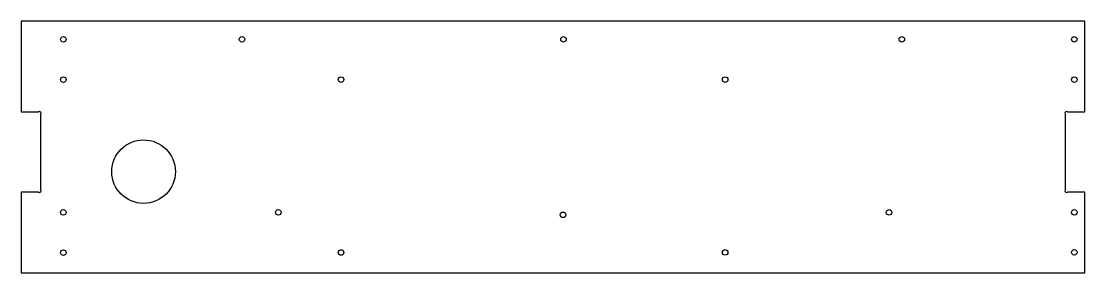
# Model space of a CAD drawing. Header units: millimetres. Extents: x -1898 to -840, y 0 to 250.
import ezdxf

# ---------------------------------------------------------------- set-up
doc = ezdxf.new("R2010")
doc.units = ezdxf.units.MM
doc.layers.get('0').update_dxf_attribs({"linetype": 'CONTINUOUS'})

msp = doc.modelspace()

# ---------------------------------------------------------------- linework, layer by layer
msp.add_lwpolyline([(-1878.9, 82.3, -1), (-1881.2, 80), (-1897.9, 80), (-1897.9, 0), (-840.5, 0), (-840.5, 80), (-857.2, 80, -1), (-859.5, 82.3), (-859.5, 157.7, -1), (-857.2, 160), (-840.5, 160), (-840.5, 250), (-1897.9, 250), (-1897.9, 160), (-1881.2, 160, -1), (-1878.9, 157.7)], format="xyb", close=True)
for centre, radius in [((-1856, 232), 2.75), ((-1678.4, 232), 2.75), ((-1358.7, 232), 2.75), ((-1022.3, 232), 2.75), ((-850.9, 232), 2.75), ((-1856, 192), 2.75), ((-1579.9, 192), 2.75), ((-1198, 192), 2.75), ((-850.8, 192), 2.75), ((-1776.3, 100.5), 31.6), ((-1856.1, 60), 2.75), ((-1642.3, 60), 2.75), ((-1359.2, 57.6), 2.75), ((-1035, 60), 2.75), ((-850.8, 60), 2.75), ((-1856, 20), 2.75), ((-1579.9, 20.1), 2.75), ((-1198, 20.2), 2.75), ((-850.8, 20.3), 2.75)]:
    msp.add_circle(centre, radius)

doc.saveas('drawing.dxf')
